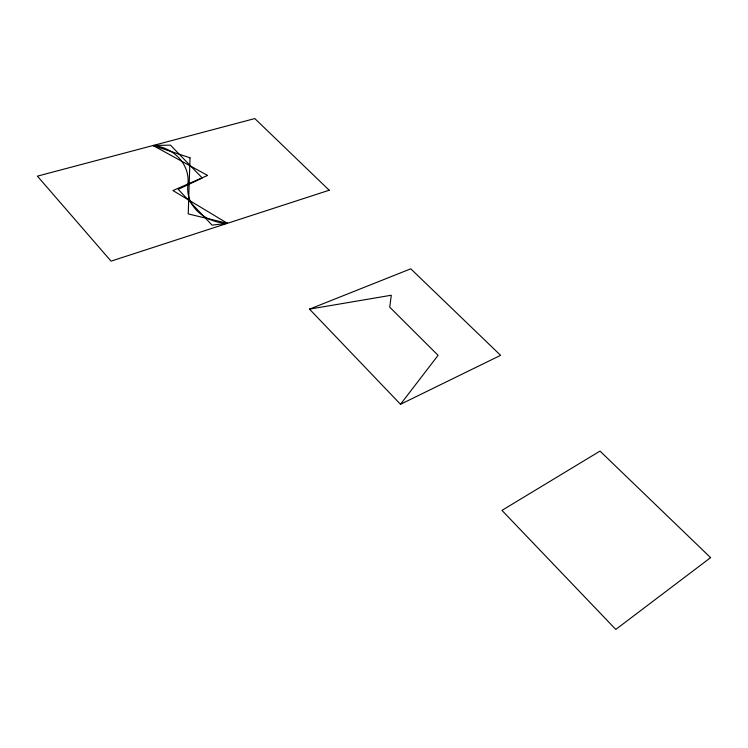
<?xml version="1.0" encoding="UTF-8"?>
<svg xmlns="http://www.w3.org/2000/svg" width="748" height="748" viewBox="0 0 748 748"><rect width="100%" height="100%" fill="white"/><g stroke="black" fill="none" stroke-linecap="round" stroke-linejoin="round"><path stroke-width="1.12" d="M400.498 404.285L438.085 355.347L389.736 307.157L391.298 295.236L309.504 309.13L400.498 404.285L500.599 355.337L410.774 268.812L309.504 309.13M190.029 157.819L188.234 213.919L227.439 223.315L212.058 225.129L178.211 189.347L202.269 178.024L170.441 145.131L153.05 145.514L207.607 175.434L172.956 190.553L227.439 223.315C206.439 222.782 185.27 207.673 187.888 184.878C190.441 163.849 173.302 147.347 153.05 145.514L190.029 157.819M710.6 557.643L615.791 629.433L501.955 510.388L599.999 451.1L710.6 557.643M329.204 190.235L111.05 261.146L37.4 176.145L254.806 118.567L329.204 190.235"/></g></svg>
